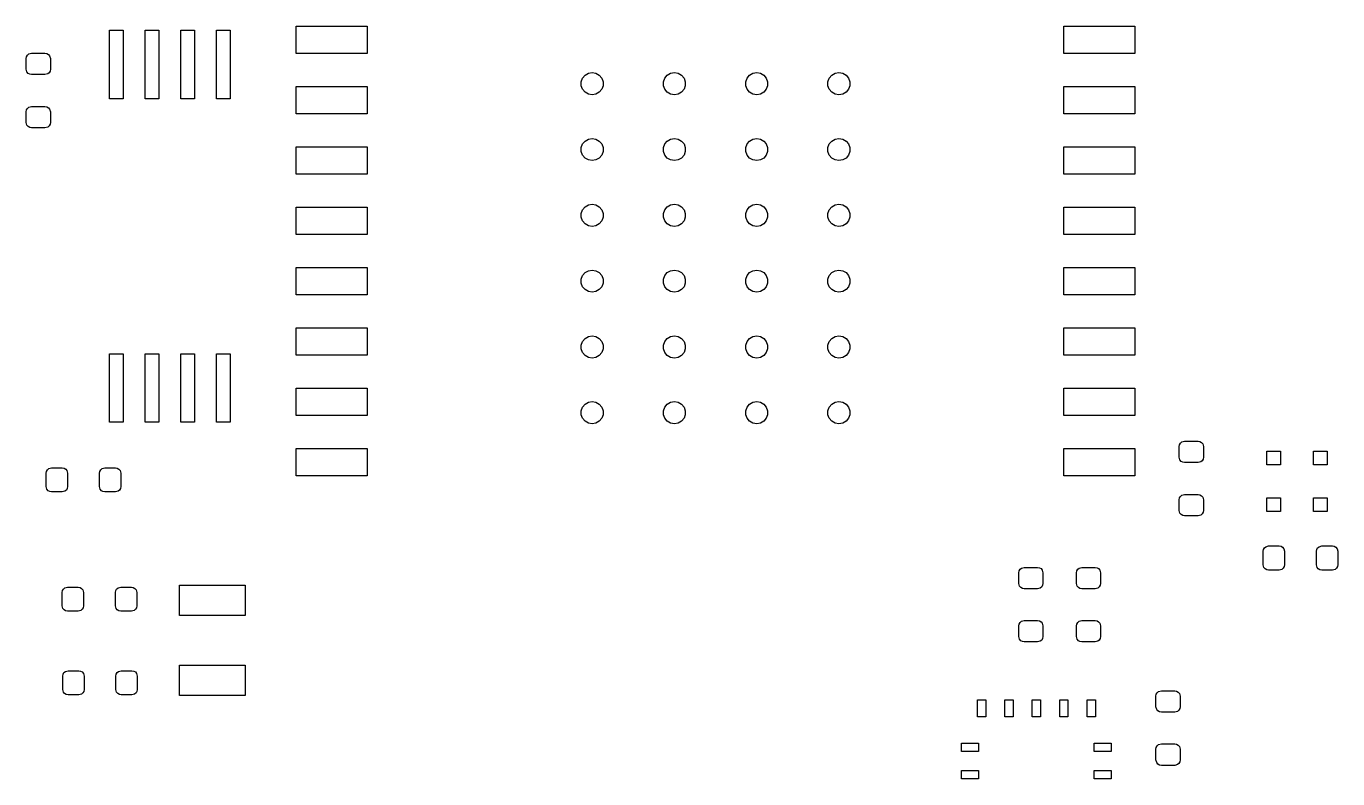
# Model space of a CAD drawing. Extents: x 104.3 to 170.7, y -125.2 to -97.2.
# Drawn here: x 104.25 to 128.17, y -110.88 to -97.15 of the extents above; entities that cross this region are included whole.
import ezdxf

# ---------------------------------------------------------------- set-up
doc = ezdxf.new("R2010")
doc.units = 0
doc.header["$MEASUREMENT"] = 0
doc.layers.add('BLACK', color=7, linetype='CONTINUOUS')

msp = doc.modelspace()

# ---------------------------------------------------------------- linework, layer by layer
at = {"layer": 'BLACK', "linetype": 'CONTINUOUS'}
for p, q in [((105.775, -98.475), (105.775, -97.225)), ((105.775, -97.225), (106.025, -97.225)), ((106.025, -97.225), (106.025, -98.475)), ((106.425, -98.475), (106.425, -97.225)), ((106.425, -97.225), (106.675, -97.225)), ((106.675, -97.225), (106.675, -98.475)), ((107.075, -98.475), (107.075, -97.225)), ((107.075, -97.225), (107.325, -97.225)), ((107.325, -97.225), (107.325, -98.475)), ((107.725, -98.475), (107.725, -97.225)), ((107.725, -97.225), (107.975, -97.225)), ((107.975, -97.225), (107.975, -98.475)), ((109.176, -97.6507), (109.176, -97.1522)), ((109.176, -97.1522), (110.474, -97.1522)), ((110.474, -97.1522), (110.474, -97.6507)), ((123.174, -97.6507), (123.174, -97.1522)), ((123.174, -97.1522), (124.472, -97.1522)), ((124.472, -97.1522), (124.472, -97.6507)), ((104.255, -97.7425), (104.261, -97.7092)), ((104.255, -97.9375), (104.255, -97.7425)), ((104.261, -97.7092), (104.278, -97.6798)), ((104.278, -97.6798), (104.304, -97.6581)), ((104.304, -97.6581), (104.352, -97.645)), ((104.352, -97.645), (104.597, -97.645)), ((104.597, -97.645), (104.631, -97.6509)), ((104.631, -97.6509), (104.66, -97.6678)), ((104.66, -97.6678), (104.682, -97.6937)), ((104.682, -97.6937), (104.695, -97.7425)), ((104.695, -97.7425), (104.695, -97.9375)), ((110.474, -97.6507), (109.176, -97.6507)), ((124.472, -97.6507), (123.174, -97.6507)), ((104.268, -97.9862), (104.255, -97.9375)), ((104.29, -98.0122), (104.268, -97.9862)), ((104.319, -98.0291), (104.29, -98.0122)), ((104.352, -98.035), (104.319, -98.0291)), ((104.597, -98.035), (104.352, -98.035)), ((104.646, -98.0219), (104.597, -98.035)), ((104.672, -98.0002), (104.646, -98.0219)), ((104.689, -97.9708), (104.672, -98.0002)), ((104.695, -97.9375), (104.689, -97.9708)), ((114.399, -98.1001), (114.444, -98.0462)), ((114.444, -98.0462), (114.505, -98.011)), ((114.505, -98.011), (114.575, -97.9987)), ((114.575, -97.9987), (114.644, -98.011)), ((114.644, -98.011), (114.705, -98.0462)), ((114.705, -98.0462), (114.75, -98.1001)), ((115.898, -98.1001), (115.943, -98.0462)), ((115.943, -98.0462), (116.004, -98.011)), ((116.004, -98.011), (116.073, -97.9987)), ((116.073, -97.9987), (116.143, -98.011)), ((116.143, -98.011), (116.204, -98.0462)), ((116.204, -98.0462), (116.249, -98.1001)), ((117.399, -98.1001), (117.444, -98.0462)), ((117.444, -98.0462), (117.505, -98.011)), ((117.505, -98.011), (117.575, -97.9987)), ((117.575, -97.9987), (117.644, -98.011)), ((117.644, -98.011), (117.705, -98.0462)), ((117.705, -98.0462), (117.75, -98.1001)), ((118.898, -98.1001), (118.943, -98.0462)), ((118.943, -98.0462), (119.004, -98.011)), ((119.004, -98.011), (119.073, -97.9987)), ((119.073, -97.9987), (119.143, -98.011)), ((119.143, -98.011), (119.203, -98.0462)), ((119.203, -98.0462), (119.249, -98.1001)), ((109.176, -98.7505), (109.176, -98.252)), ((109.176, -98.252), (110.474, -98.252)), ((110.474, -98.252), (110.474, -98.7505)), ((114.375, -98.1663), (114.399, -98.1001)), ((114.375, -98.2368), (114.375, -98.1663)), ((114.399, -98.3029), (114.375, -98.2368)), ((114.75, -98.1001), (114.775, -98.1663)), ((114.775, -98.2368), (114.75, -98.3029)), ((114.775, -98.1663), (114.775, -98.2368)), ((115.874, -98.1663), (115.898, -98.1001)), ((115.874, -98.2368), (115.874, -98.1663)), ((115.898, -98.3029), (115.874, -98.2368)), ((116.249, -98.1001), (116.273, -98.1663)), ((116.273, -98.2368), (116.249, -98.3029)), ((116.273, -98.1663), (116.273, -98.2368)), ((117.375, -98.1663), (117.399, -98.1001)), ((117.375, -98.2368), (117.375, -98.1663)), ((117.399, -98.3029), (117.375, -98.2368)), ((117.75, -98.1001), (117.774, -98.1663)), ((117.774, -98.2368), (117.75, -98.3029)), ((117.774, -98.1663), (117.774, -98.2368)), ((118.873, -98.1663), (118.898, -98.1001)), ((118.873, -98.2368), (118.873, -98.1663)), ((118.898, -98.3029), (118.873, -98.2368)), ((119.249, -98.1001), (119.273, -98.1663)), ((119.273, -98.2368), (119.249, -98.3029)), ((119.273, -98.1663), (119.273, -98.2368)), ((123.174, -98.7505), (123.174, -98.252)), ((123.174, -98.252), (124.472, -98.252)), ((124.472, -98.252), (124.472, -98.7505)), ((106.025, -98.475), (105.775, -98.475)), ((106.675, -98.475), (106.425, -98.475)), ((107.325, -98.475), (107.075, -98.475)), ((107.975, -98.475), (107.725, -98.475)), ((114.444, -98.3569), (114.399, -98.3029)), ((114.505, -98.3921), (114.444, -98.3569)), ((114.575, -98.4043), (114.505, -98.3921)), ((114.644, -98.3921), (114.575, -98.4043)), ((114.705, -98.3569), (114.644, -98.3921)), ((114.75, -98.3029), (114.705, -98.3569)), ((115.943, -98.3569), (115.898, -98.3029)), ((116.004, -98.3921), (115.943, -98.3569)), ((116.073, -98.4043), (116.004, -98.3921)), ((116.143, -98.3921), (116.073, -98.4043)), ((116.204, -98.3569), (116.143, -98.3921)), ((116.249, -98.3029), (116.204, -98.3569)), ((117.444, -98.3569), (117.399, -98.3029)), ((117.505, -98.3921), (117.444, -98.3569)), ((117.575, -98.4043), (117.505, -98.3921)), ((117.644, -98.3921), (117.575, -98.4043)), ((117.705, -98.3569), (117.644, -98.3921)), ((117.75, -98.3029), (117.705, -98.3569)), ((118.943, -98.3569), (118.898, -98.3029)), ((119.004, -98.3921), (118.943, -98.3569)), ((119.073, -98.4043), (119.004, -98.3921)), ((119.143, -98.3921), (119.073, -98.4043)), ((119.203, -98.3569), (119.143, -98.3921)), ((119.249, -98.3029), (119.203, -98.3569)), ((104.255, -98.7125), (104.261, -98.6792)), ((104.255, -98.9075), (104.255, -98.7125)), ((104.261, -98.6792), (104.278, -98.6498)), ((104.278, -98.6498), (104.304, -98.6281)), ((104.304, -98.6281), (104.352, -98.615)), ((104.352, -98.615), (104.597, -98.615)), ((104.597, -98.615), (104.631, -98.6209)), ((104.631, -98.6209), (104.66, -98.6378)), ((104.66, -98.6378), (104.682, -98.6637)), ((104.682, -98.6637), (104.695, -98.7125)), ((104.695, -98.7125), (104.695, -98.9075)), ((110.474, -98.7505), (109.176, -98.7505)), ((124.472, -98.7505), (123.174, -98.7505)), ((104.268, -98.9562), (104.255, -98.9075)), ((104.29, -98.9822), (104.268, -98.9562)), ((104.319, -98.9991), (104.29, -98.9822)), ((104.352, -99.005), (104.319, -98.9991)), ((104.597, -99.005), (104.352, -99.005)), ((104.646, -98.9919), (104.597, -99.005)), ((104.672, -98.9702), (104.646, -98.9919)), ((104.689, -98.9408), (104.672, -98.9702)), ((104.695, -98.9075), (104.689, -98.9408)), ((114.399, -99.299), (114.444, -99.2451)), ((114.444, -99.2451), (114.505, -99.2098)), ((114.505, -99.2098), (114.575, -99.1976)), ((114.575, -99.1976), (114.644, -99.2098)), ((114.644, -99.2098), (114.705, -99.2451)), ((114.705, -99.2451), (114.75, -99.299)), ((115.898, -99.299), (115.943, -99.2451)), ((115.943, -99.2451), (116.004, -99.2098)), ((116.004, -99.2098), (116.073, -99.1976)), ((116.073, -99.1976), (116.143, -99.2098)), ((116.143, -99.2098), (116.204, -99.2451)), ((116.204, -99.2451), (116.249, -99.299)), ((117.399, -99.299), (117.444, -99.2451)), ((117.444, -99.2451), (117.505, -99.2098)), ((117.505, -99.2098), (117.575, -99.1976)), ((117.575, -99.1976), (117.644, -99.2098)), ((117.644, -99.2098), (117.705, -99.2451)), ((117.705, -99.2451), (117.75, -99.299)), ((118.898, -99.299), (118.943, -99.2451)), ((118.943, -99.2451), (119.004, -99.2098)), ((119.004, -99.2098), (119.073, -99.1976)), ((119.073, -99.1976), (119.143, -99.2098)), ((119.143, -99.2098), (119.203, -99.2451)), ((119.203, -99.2451), (119.249, -99.299)), ((109.176, -99.8503), (109.176, -99.3518)), ((109.176, -99.3518), (110.474, -99.3518)), ((110.474, -99.3518), (110.474, -99.8503)), ((114.375, -99.3652), (114.399, -99.299)), ((114.375, -99.4356), (114.375, -99.3652)), ((114.399, -99.5018), (114.375, -99.4356)), ((114.75, -99.299), (114.775, -99.3652)), ((114.775, -99.4356), (114.75, -99.5018)), ((114.775, -99.3652), (114.775, -99.4356)), ((115.874, -99.3652), (115.898, -99.299)), ((115.874, -99.4356), (115.874, -99.3652)), ((115.898, -99.5018), (115.874, -99.4356)), ((116.249, -99.299), (116.273, -99.3652)), ((116.273, -99.4356), (116.249, -99.5018)), ((116.273, -99.3652), (116.273, -99.4356)), ((117.375, -99.3652), (117.399, -99.299)), ((117.375, -99.4356), (117.375, -99.3652)), ((117.399, -99.5018), (117.375, -99.4356)), ((117.75, -99.299), (117.774, -99.3652)), ((117.774, -99.4356), (117.75, -99.5018)), ((117.774, -99.3652), (117.774, -99.4356)), ((118.873, -99.3652), (118.898, -99.299)), ((118.873, -99.4356), (118.873, -99.3652)), ((118.898, -99.5018), (118.873, -99.4356)), ((119.249, -99.299), (119.273, -99.3652)), ((119.273, -99.4356), (119.249, -99.5018)), ((119.273, -99.3652), (119.273, -99.4356)), ((123.174, -99.8503), (123.174, -99.3518)), ((123.174, -99.3518), (124.472, -99.3518)), ((124.472, -99.3518), (124.472, -99.8503)), ((114.444, -99.5558), (114.399, -99.5018)), ((114.505, -99.591), (114.444, -99.5558)), ((114.575, -99.6032), (114.505, -99.591)), ((114.644, -99.591), (114.575, -99.6032)), ((114.705, -99.5558), (114.644, -99.591)), ((114.75, -99.5018), (114.705, -99.5558)), ((115.943, -99.5558), (115.898, -99.5018)), ((116.004, -99.591), (115.943, -99.5558)), ((116.073, -99.6032), (116.004, -99.591)), ((116.143, -99.591), (116.073, -99.6032)), ((116.204, -99.5558), (116.143, -99.591)), ((116.249, -99.5018), (116.204, -99.5558)), ((117.444, -99.5558), (117.399, -99.5018)), ((117.505, -99.591), (117.444, -99.5558)), ((117.575, -99.6032), (117.505, -99.591)), ((117.644, -99.591), (117.575, -99.6032)), ((117.705, -99.5558), (117.644, -99.591)), ((117.75, -99.5018), (117.705, -99.5558)), ((118.943, -99.5558), (118.898, -99.5018)), ((119.004, -99.591), (118.943, -99.5558)), ((119.073, -99.6032), (119.004, -99.591)), ((119.143, -99.591), (119.073, -99.6032)), ((119.203, -99.5558), (119.143, -99.591)), ((119.249, -99.5018), (119.203, -99.5558)), ((110.474, -99.8503), (109.176, -99.8503)), ((124.472, -99.8503), (123.174, -99.8503)), ((114.444, -100.446), (114.505, -100.411)), ((114.505, -100.411), (114.575, -100.399)), ((114.575, -100.399), (114.644, -100.411)), ((114.644, -100.411), (114.705, -100.446)), ((115.943, -100.446), (116.004, -100.411)), ((116.004, -100.411), (116.073, -100.399)), ((116.073, -100.399), (116.143, -100.411)), ((116.143, -100.411), (116.204, -100.446)), ((117.444, -100.446), (117.505, -100.411)), ((117.505, -100.411), (117.575, -100.399)), ((117.575, -100.399), (117.644, -100.411)), ((117.644, -100.411), (117.705, -100.446)), ((118.943, -100.446), (119.004, -100.411)), ((119.004, -100.411), (119.073, -100.399)), ((119.073, -100.399), (119.143, -100.411)), ((119.143, -100.411), (119.203, -100.446)), ((109.176, -100.95), (109.176, -100.452)), ((109.176, -100.452), (110.474, -100.452)), ((110.474, -100.452), (110.474, -100.95)), ((114.375, -100.567), (114.399, -100.5)), ((114.375, -100.637), (114.375, -100.567)), ((114.399, -100.703), (114.375, -100.637)), ((114.399, -100.5), (114.444, -100.446)), ((114.705, -100.446), (114.75, -100.5)), ((114.75, -100.5), (114.775, -100.567)), ((114.775, -100.637), (114.75, -100.703)), ((114.775, -100.567), (114.775, -100.637)), ((115.874, -100.567), (115.898, -100.5)), ((115.874, -100.637), (115.874, -100.567)), ((115.898, -100.703), (115.874, -100.637)), ((115.898, -100.5), (115.943, -100.446)), ((116.204, -100.446), (116.249, -100.5)), ((116.249, -100.5), (116.273, -100.567)), ((116.273, -100.637), (116.249, -100.703)), ((116.273, -100.567), (116.273, -100.637)), ((117.375, -100.567), (117.399, -100.5)), ((117.375, -100.637), (117.375, -100.567)), ((117.399, -100.703), (117.375, -100.637)), ((117.399, -100.5), (117.444, -100.446)), ((117.705, -100.446), (117.75, -100.5)), ((117.75, -100.5), (117.774, -100.567)), ((117.774, -100.637), (117.75, -100.703)), ((117.774, -100.567), (117.774, -100.637)), ((118.873, -100.567), (118.898, -100.5)), ((118.873, -100.637), (118.873, -100.567)), ((118.898, -100.703), (118.873, -100.637)), ((118.898, -100.5), (118.943, -100.446)), ((119.203, -100.446), (119.249, -100.5)), ((119.249, -100.5), (119.273, -100.567)), ((119.273, -100.637), (119.249, -100.703)), ((119.273, -100.567), (119.273, -100.637)), ((123.174, -100.95), (123.174, -100.452)), ((123.174, -100.452), (124.472, -100.452)), ((124.472, -100.452), (124.472, -100.95)), ((114.444, -100.757), (114.399, -100.703)), ((114.505, -100.792), (114.444, -100.757)), ((114.575, -100.805), (114.505, -100.792)), ((114.644, -100.792), (114.575, -100.805)), ((114.705, -100.757), (114.644, -100.792)), ((114.75, -100.703), (114.705, -100.757)), ((115.943, -100.757), (115.898, -100.703)), ((116.004, -100.792), (115.943, -100.757)), ((116.073, -100.805), (116.004, -100.792)), ((116.143, -100.792), (116.073, -100.805)), ((116.204, -100.757), (116.143, -100.792)), ((116.249, -100.703), (116.204, -100.757)), ((117.444, -100.757), (117.399, -100.703)), ((117.505, -100.792), (117.444, -100.757)), ((117.575, -100.805), (117.505, -100.792)), ((117.644, -100.792), (117.575, -100.805)), ((117.705, -100.757), (117.644, -100.792)), ((117.75, -100.703), (117.705, -100.757)), ((118.943, -100.757), (118.898, -100.703)), ((119.004, -100.792), (118.943, -100.757)), ((119.073, -100.805), (119.004, -100.792)), ((119.143, -100.792), (119.073, -100.805)), ((119.203, -100.757), (119.143, -100.792)), ((119.249, -100.703), (119.203, -100.757)), ((110.474, -100.95), (109.176, -100.95)), ((124.472, -100.95), (123.174, -100.95)), ((109.176, -102.05), (109.176, -101.551)), ((109.176, -101.551), (110.474, -101.551)), ((110.474, -101.551), (110.474, -102.05)), ((114.444, -101.645), (114.505, -101.61)), ((114.505, -101.61), (114.575, -101.598)), ((114.575, -101.598), (114.644, -101.61)), ((114.644, -101.61), (114.705, -101.645)), ((115.943, -101.645), (116.004, -101.61)), ((116.004, -101.61), (116.073, -101.598)), ((116.073, -101.598), (116.143, -101.61)), ((116.143, -101.61), (116.204, -101.645)), ((117.444, -101.645), (117.505, -101.61)), ((117.505, -101.61), (117.575, -101.598)), ((117.575, -101.598), (117.644, -101.61)), ((117.644, -101.61), (117.705, -101.645)), ((118.943, -101.645), (119.004, -101.61)), ((119.004, -101.61), (119.073, -101.598)), ((119.073, -101.598), (119.143, -101.61)), ((119.143, -101.61), (119.203, -101.645)), ((123.174, -102.05), (123.174, -101.551)), ((123.174, -101.551), (124.472, -101.551)), ((124.472, -101.551), (124.472, -102.05)), ((114.375, -101.766), (114.399, -101.699)), ((114.375, -101.836), (114.375, -101.766)), ((114.399, -101.902), (114.375, -101.836)), ((114.399, -101.699), (114.444, -101.645)), ((114.705, -101.645), (114.75, -101.699)), ((114.75, -101.699), (114.775, -101.766)), ((114.775, -101.836), (114.75, -101.902)), ((114.775, -101.766), (114.775, -101.836)), ((115.874, -101.766), (115.898, -101.699)), ((115.874, -101.836), (115.874, -101.766)), ((115.898, -101.902), (115.874, -101.836)), ((115.898, -101.699), (115.943, -101.645)), ((116.204, -101.645), (116.249, -101.699)), ((116.249, -101.699), (116.273, -101.766)), ((116.273, -101.836), (116.249, -101.902)), ((116.273, -101.766), (116.273, -101.836)), ((117.375, -101.766), (117.399, -101.699)), ((117.375, -101.836), (117.375, -101.766)), ((117.399, -101.902), (117.375, -101.836)), ((117.399, -101.699), (117.444, -101.645)), ((117.705, -101.645), (117.75, -101.699)), ((117.75, -101.699), (117.774, -101.766)), ((117.774, -101.836), (117.75, -101.902)), ((117.774, -101.766), (117.774, -101.836)), ((118.873, -101.766), (118.898, -101.699)), ((118.873, -101.836), (118.873, -101.766)), ((118.898, -101.902), (118.873, -101.836)), ((118.898, -101.699), (118.943, -101.645)), ((119.203, -101.645), (119.249, -101.699)), ((119.249, -101.699), (119.273, -101.766)), ((119.273, -101.836), (119.249, -101.902)), ((119.273, -101.766), (119.273, -101.836)), ((110.474, -102.05), (109.176, -102.05)), ((114.444, -101.956), (114.399, -101.902)), ((114.505, -101.991), (114.444, -101.956)), ((114.575, -102.004), (114.505, -101.991)), ((114.644, -101.991), (114.575, -102.004)), ((114.705, -101.956), (114.644, -101.991)), ((114.75, -101.902), (114.705, -101.956)), ((115.943, -101.956), (115.898, -101.902)), ((116.004, -101.991), (115.943, -101.956)), ((116.073, -102.004), (116.004, -101.991)), ((116.143, -101.991), (116.073, -102.004)), ((116.204, -101.956), (116.143, -101.991)), ((116.249, -101.902), (116.204, -101.956)), ((117.444, -101.956), (117.399, -101.902)), ((117.505, -101.991), (117.444, -101.956)), ((117.575, -102.004), (117.505, -101.991)), ((117.644, -101.991), (117.575, -102.004)), ((117.705, -101.956), (117.644, -101.991)), ((117.75, -101.902), (117.705, -101.956)), ((118.943, -101.956), (118.898, -101.902)), ((119.004, -101.991), (118.943, -101.956)), ((119.073, -102.004), (119.004, -101.991)), ((119.143, -101.991), (119.073, -102.004)), ((119.203, -101.956), (119.143, -101.991)), ((119.249, -101.902), (119.203, -101.956)), ((124.472, -102.05), (123.174, -102.05)), ((109.176, -103.15), (109.176, -102.651)), ((109.176, -102.651), (110.474, -102.651)), ((110.474, -102.651), (110.474, -103.15)), ((114.444, -102.847), (114.505, -102.812)), ((114.505, -102.812), (114.575, -102.799)), ((114.575, -102.799), (114.644, -102.812)), ((114.644, -102.812), (114.705, -102.847)), ((115.943, -102.847), (116.004, -102.812)), ((116.004, -102.812), (116.073, -102.799)), ((116.073, -102.799), (116.143, -102.812)), ((116.143, -102.812), (116.204, -102.847)), ((117.444, -102.847), (117.505, -102.812)), ((117.505, -102.812), (117.575, -102.799)), ((117.575, -102.799), (117.644, -102.812)), ((117.644, -102.812), (117.705, -102.847)), ((118.943, -102.847), (119.004, -102.812)), ((119.004, -102.812), (119.073, -102.799)), ((119.073, -102.799), (119.143, -102.812)), ((119.143, -102.812), (119.203, -102.847)), ((123.174, -103.15), (123.174, -102.651)), ((123.174, -102.651), (124.472, -102.651)), ((124.472, -102.651), (124.472, -103.15)), ((114.375, -102.967), (114.399, -102.901)), ((114.375, -103.037), (114.375, -102.967)), ((114.399, -103.104), (114.375, -103.037)), ((114.399, -102.901), (114.444, -102.847)), ((114.705, -102.847), (114.75, -102.901)), ((114.75, -102.901), (114.775, -102.967)), ((114.775, -103.037), (114.75, -103.104)), ((114.775, -102.967), (114.775, -103.037)), ((115.874, -102.967), (115.898, -102.901)), ((115.874, -103.037), (115.874, -102.967)), ((115.898, -103.104), (115.874, -103.037)), ((115.898, -102.901), (115.943, -102.847)), ((116.204, -102.847), (116.249, -102.901)), ((116.249, -102.901), (116.273, -102.967)), ((116.273, -103.037), (116.249, -103.104)), ((116.273, -102.967), (116.273, -103.037)), ((117.375, -102.967), (117.399, -102.901)), ((117.375, -103.037), (117.375, -102.967)), ((117.399, -103.104), (117.375, -103.037)), ((117.399, -102.901), (117.444, -102.847)), ((117.705, -102.847), (117.75, -102.901)), ((117.75, -102.901), (117.774, -102.967)), ((117.774, -103.037), (117.75, -103.104)), ((117.774, -102.967), (117.774, -103.037)), ((118.873, -102.967), (118.898, -102.901)), ((118.873, -103.037), (118.873, -102.967)), ((118.898, -103.104), (118.873, -103.037)), ((118.898, -102.901), (118.943, -102.847)), ((119.203, -102.847), (119.249, -102.901)), ((119.249, -102.901), (119.273, -102.967)), ((119.273, -103.037), (119.249, -103.104)), ((119.273, -102.967), (119.273, -103.037)), ((105.775, -104.375), (105.775, -103.125)), ((105.775, -103.125), (106.025, -103.125)), ((106.025, -103.125), (106.025, -104.375)), ((106.425, -104.375), (106.425, -103.125)), ((106.425, -103.125), (106.675, -103.125)), ((106.675, -103.125), (106.675, -104.375)), ((107.075, -104.375), (107.075, -103.125)), ((107.075, -103.125), (107.325, -103.125)), ((107.325, -103.125), (107.325, -104.375)), ((107.725, -104.375), (107.725, -103.125)), ((107.725, -103.125), (107.975, -103.125)), ((107.975, -103.125), (107.975, -104.375)), ((110.474, -103.15), (109.176, -103.15)), ((114.444, -103.157), (114.399, -103.104)), ((114.505, -103.193), (114.444, -103.157)), ((114.575, -103.205), (114.505, -103.193)), ((114.644, -103.193), (114.575, -103.205)), ((114.705, -103.157), (114.644, -103.193)), ((114.75, -103.104), (114.705, -103.157)), ((115.943, -103.157), (115.898, -103.104)), ((116.004, -103.193), (115.943, -103.157)), ((116.073, -103.205), (116.004, -103.193)), ((116.143, -103.193), (116.073, -103.205)), ((116.204, -103.157), (116.143, -103.193)), ((116.249, -103.104), (116.204, -103.157)), ((117.444, -103.157), (117.399, -103.104)), ((117.505, -103.193), (117.444, -103.157)), ((117.575, -103.205), (117.505, -103.193)), ((117.644, -103.193), (117.575, -103.205)), ((117.705, -103.157), (117.644, -103.193)), ((117.75, -103.104), (117.705, -103.157)), ((118.943, -103.157), (118.898, -103.104)), ((119.004, -103.193), (118.943, -103.157)), ((119.073, -103.205), (119.004, -103.193)), ((119.143, -103.193), (119.073, -103.205)), ((119.203, -103.157), (119.143, -103.193)), ((119.249, -103.104), (119.203, -103.157)), ((124.472, -103.15), (123.174, -103.15)), ((109.176, -104.25), (109.176, -103.751)), ((109.176, -103.751), (110.474, -103.751)), ((110.474, -103.751), (110.474, -104.25)), ((123.174, -104.25), (123.174, -103.751)), ((123.174, -103.751), (124.472, -103.751)), ((124.472, -103.751), (124.472, -104.25)), ((114.444, -104.046), (114.505, -104.01)), ((114.505, -104.01), (114.575, -103.998)), ((114.575, -103.998), (114.644, -104.01)), ((114.644, -104.01), (114.705, -104.046)), ((115.943, -104.046), (116.004, -104.01)), ((116.004, -104.01), (116.073, -103.998)), ((116.073, -103.998), (116.143, -104.01)), ((116.143, -104.01), (116.204, -104.046)), ((117.444, -104.046), (117.505, -104.01)), ((117.505, -104.01), (117.575, -103.998)), ((117.575, -103.998), (117.644, -104.01)), ((117.644, -104.01), (117.705, -104.046)), ((118.943, -104.046), (119.004, -104.01)), ((119.004, -104.01), (119.073, -103.998)), ((119.073, -103.998), (119.143, -104.01)), ((119.143, -104.01), (119.203, -104.046)), ((110.474, -104.25), (109.176, -104.25)), ((114.375, -104.166), (114.399, -104.1)), ((114.375, -104.236), (114.375, -104.166)), ((114.399, -104.302), (114.375, -104.236)), ((114.399, -104.1), (114.444, -104.046)), ((114.705, -104.046), (114.75, -104.1)), ((114.75, -104.1), (114.775, -104.166)), ((114.775, -104.236), (114.75, -104.302)), ((114.775, -104.166), (114.775, -104.236)), ((115.874, -104.166), (115.898, -104.1)), ((115.874, -104.236), (115.874, -104.166)), ((115.898, -104.302), (115.874, -104.236)), ((115.898, -104.1), (115.943, -104.046)), ((116.204, -104.046), (116.249, -104.1)), ((116.249, -104.1), (116.273, -104.166)), ((116.273, -104.236), (116.249, -104.302)), ((116.273, -104.166), (116.273, -104.236)), ((117.375, -104.166), (117.399, -104.1)), ((117.375, -104.236), (117.375, -104.166)), ((117.399, -104.302), (117.375, -104.236)), ((117.399, -104.1), (117.444, -104.046)), ((117.705, -104.046), (117.75, -104.1)), ((117.75, -104.1), (117.774, -104.166)), ((117.774, -104.236), (117.75, -104.302)), ((117.774, -104.166), (117.774, -104.236)), ((118.873, -104.166), (118.898, -104.1)), ((118.873, -104.236), (118.873, -104.166)), ((118.898, -104.302), (118.873, -104.236)), ((118.898, -104.1), (118.943, -104.046)), ((119.203, -104.046), (119.249, -104.1)), ((119.249, -104.1), (119.273, -104.166)), ((119.273, -104.236), (119.249, -104.302)), ((119.273, -104.166), (119.273, -104.236)), ((124.472, -104.25), (123.174, -104.25)), ((106.025, -104.375), (105.775, -104.375)), ((106.675, -104.375), (106.425, -104.375)), ((107.325, -104.375), (107.075, -104.375)), ((107.975, -104.375), (107.725, -104.375)), ((114.444, -104.356), (114.399, -104.302)), ((114.505, -104.392), (114.444, -104.356)), ((114.575, -104.404), (114.505, -104.392)), ((114.644, -104.392), (114.575, -104.404)), ((114.705, -104.356), (114.644, -104.392)), ((114.75, -104.302), (114.705, -104.356)), ((115.943, -104.356), (115.898, -104.302)), ((116.004, -104.392), (115.943, -104.356)), ((116.073, -104.404), (116.004, -104.392)), ((116.143, -104.392), (116.073, -104.404)), ((116.204, -104.356), (116.143, -104.392)), ((116.249, -104.302), (116.204, -104.356)), ((117.444, -104.356), (117.399, -104.302)), ((117.505, -104.392), (117.444, -104.356)), ((117.575, -104.404), (117.505, -104.392)), ((117.644, -104.392), (117.575, -104.404)), ((117.705, -104.356), (117.644, -104.392)), ((117.75, -104.302), (117.705, -104.356)), ((118.943, -104.356), (118.898, -104.302)), ((119.004, -104.392), (118.943, -104.356)), ((119.073, -104.404), (119.004, -104.392)), ((119.143, -104.392), (119.073, -104.404)), ((119.203, -104.356), (119.143, -104.392)), ((119.249, -104.302), (119.203, -104.356)), ((125.303, -104.755), (125.329, -104.733)), ((125.329, -104.733), (125.377, -104.72)), ((125.377, -104.72), (125.622, -104.72)), ((125.622, -104.72), (125.656, -104.726)), ((125.656, -104.726), (125.685, -104.743)), ((125.685, -104.743), (125.707, -104.769)), ((109.176, -105.349), (109.176, -104.851)), ((109.176, -104.851), (110.474, -104.851)), ((110.474, -104.851), (110.474, -105.349)), ((123.174, -105.349), (123.174, -104.851)), ((123.174, -104.851), (124.472, -104.851)), ((124.472, -104.851), (124.472, -105.349)), ((125.28, -104.817), (125.286, -104.784)), ((125.28, -105.012), (125.28, -104.817)), ((125.286, -104.784), (125.303, -104.755)), ((125.707, -104.769), (125.72, -104.817)), ((125.72, -104.817), (125.72, -105.012)), ((126.875, -105.15), (126.875, -104.9)), ((126.875, -104.9), (127.125, -104.9)), ((127.125, -104.9), (127.125, -105.15)), ((127.725, -105.15), (127.725, -104.9)), ((127.725, -104.9), (127.975, -104.9)), ((127.975, -104.9), (127.975, -105.15)), ((104.643, -105.24), (104.669, -105.218)), ((104.669, -105.218), (104.718, -105.205)), ((104.718, -105.205), (104.912, -105.205)), ((104.912, -105.205), (104.946, -105.211)), ((104.946, -105.211), (104.975, -105.228)), ((105.613, -105.24), (105.639, -105.218)), ((105.639, -105.218), (105.688, -105.205)), ((105.688, -105.205), (105.882, -105.205)), ((105.882, -105.205), (105.916, -105.211)), ((105.916, -105.211), (105.945, -105.228)), ((125.293, -105.061), (125.28, -105.012)), ((125.315, -105.087), (125.293, -105.061)), ((125.344, -105.104), (125.315, -105.087)), ((125.377, -105.11), (125.344, -105.104)), ((125.622, -105.11), (125.377, -105.11)), ((125.671, -105.097), (125.622, -105.11)), ((125.697, -105.075), (125.671, -105.097)), ((125.714, -105.046), (125.697, -105.075)), ((125.72, -105.012), (125.714, -105.046)), ((127.125, -105.15), (126.875, -105.15)), ((127.975, -105.15), (127.725, -105.15)), ((104.62, -105.302), (104.626, -105.269)), ((104.62, -105.547), (104.62, -105.302)), ((104.626, -105.269), (104.643, -105.24)), ((104.975, -105.228), (104.997, -105.254)), ((104.997, -105.254), (105.01, -105.302)), ((105.01, -105.302), (105.01, -105.547)), ((105.59, -105.302), (105.596, -105.269)), ((105.59, -105.547), (105.59, -105.302)), ((105.596, -105.269), (105.613, -105.24)), ((105.945, -105.228), (105.967, -105.254)), ((105.967, -105.254), (105.98, -105.302)), ((105.98, -105.302), (105.98, -105.547)), ((110.474, -105.349), (109.176, -105.349)), ((124.472, -105.349), (123.174, -105.349)), ((104.633, -105.596), (104.62, -105.547)), ((104.655, -105.622), (104.633, -105.596)), ((104.684, -105.639), (104.655, -105.622)), ((104.718, -105.645), (104.684, -105.639)), ((104.912, -105.645), (104.718, -105.645)), ((104.961, -105.632), (104.912, -105.645)), ((104.987, -105.61), (104.961, -105.632)), ((105.004, -105.581), (104.987, -105.61)), ((105.01, -105.547), (105.004, -105.581)), ((105.603, -105.596), (105.59, -105.547)), ((105.625, -105.622), (105.603, -105.596)), ((105.654, -105.639), (105.625, -105.622)), ((105.688, -105.645), (105.654, -105.639)), ((105.882, -105.645), (105.688, -105.645)), ((105.931, -105.632), (105.882, -105.645)), ((105.957, -105.61), (105.931, -105.632)), ((105.974, -105.581), (105.957, -105.61)), ((105.98, -105.547), (105.974, -105.581)), ((125.303, -105.725), (125.329, -105.703)), ((125.329, -105.703), (125.377, -105.69)), ((125.377, -105.69), (125.622, -105.69)), ((125.622, -105.69), (125.656, -105.696)), ((125.656, -105.696), (125.685, -105.713)), ((125.28, -105.787), (125.286, -105.754)), ((125.28, -105.983), (125.28, -105.787)), ((125.286, -105.754), (125.303, -105.725)), ((125.685, -105.713), (125.707, -105.739)), ((125.707, -105.739), (125.72, -105.787)), ((125.72, -105.787), (125.72, -105.983)), ((126.875, -106), (126.875, -105.75)), ((126.875, -105.75), (127.125, -105.75)), ((127.125, -105.75), (127.125, -106)), ((127.725, -106), (127.725, -105.75)), ((127.725, -105.75), (127.975, -105.75)), ((127.975, -105.75), (127.975, -106)), ((125.293, -106.031), (125.28, -105.983)), ((125.315, -106.057), (125.293, -106.031)), ((125.344, -106.074), (125.315, -106.057)), ((125.377, -106.08), (125.344, -106.074)), ((125.622, -106.08), (125.377, -106.08)), ((125.671, -106.067), (125.622, -106.08)), ((125.697, -106.045), (125.671, -106.067)), ((125.714, -106.016), (125.697, -106.045)), ((125.72, -105.983), (125.714, -106.016)), ((127.125, -106), (126.875, -106)), ((127.975, -106), (127.725, -106)), ((126.833, -106.665), (126.859, -106.643)), ((126.859, -106.643), (126.907, -106.63)), ((126.907, -106.63), (127.102, -106.63)), ((127.102, -106.63), (127.136, -106.636)), ((127.136, -106.636), (127.165, -106.653)), ((127.165, -106.653), (127.187, -106.679)), ((127.803, -106.665), (127.829, -106.643)), ((127.829, -106.643), (127.877, -106.63)), ((127.877, -106.63), (128.072, -106.63)), ((128.072, -106.63), (128.106, -106.636)), ((128.106, -106.636), (128.135, -106.653)), ((128.135, -106.653), (128.157, -106.679)), ((126.81, -106.727), (126.816, -106.694)), ((126.81, -106.972), (126.81, -106.727)), ((126.816, -106.694), (126.833, -106.665)), ((127.187, -106.679), (127.2, -106.727)), ((127.2, -106.727), (127.2, -106.972)), ((127.78, -106.727), (127.786, -106.694)), ((127.78, -106.972), (127.78, -106.727)), ((127.786, -106.694), (127.803, -106.665)), ((128.157, -106.679), (128.17, -106.727)), ((128.17, -106.727), (128.17, -106.972)), ((122.355, -107.117), (122.361, -107.084)), ((122.355, -107.312), (122.355, -107.117)), ((122.361, -107.084), (122.378, -107.055)), ((122.378, -107.055), (122.404, -107.033)), ((122.404, -107.033), (122.453, -107.02)), ((122.453, -107.02), (122.697, -107.02)), ((122.697, -107.02), (122.731, -107.026)), ((122.731, -107.026), (122.76, -107.043)), ((122.76, -107.043), (122.782, -107.069)), ((122.782, -107.069), (122.795, -107.117)), ((122.795, -107.117), (122.795, -107.312)), ((123.405, -107.117), (123.411, -107.084)), ((123.405, -107.312), (123.405, -107.117)), ((123.411, -107.084), (123.428, -107.055)), ((123.428, -107.055), (123.454, -107.033)), ((123.454, -107.033), (123.502, -107.02)), ((123.502, -107.02), (123.747, -107.02)), ((123.747, -107.02), (123.781, -107.026)), ((123.781, -107.026), (123.81, -107.043)), ((123.81, -107.043), (123.832, -107.069)), ((123.832, -107.069), (123.845, -107.117)), ((123.845, -107.117), (123.845, -107.312)), ((126.823, -107.021), (126.81, -106.972)), ((126.845, -107.047), (126.823, -107.021)), ((126.874, -107.064), (126.845, -107.047)), ((126.907, -107.07), (126.874, -107.064)), ((127.102, -107.07), (126.907, -107.07)), ((127.151, -107.057), (127.102, -107.07)), ((127.177, -107.035), (127.151, -107.057)), ((127.194, -107.006), (127.177, -107.035)), ((127.2, -106.972), (127.194, -107.006)), ((127.793, -107.021), (127.78, -106.972)), ((127.815, -107.047), (127.793, -107.021)), ((127.844, -107.064), (127.815, -107.047)), ((127.877, -107.07), (127.844, -107.064)), ((128.072, -107.07), (127.877, -107.07)), ((128.121, -107.057), (128.072, -107.07)), ((128.147, -107.035), (128.121, -107.057)), ((128.164, -107.006), (128.147, -107.035)), ((128.17, -106.972), (128.164, -107.006)), ((107.05, -107.895), (107.05, -107.345)), ((107.05, -107.345), (108.25, -107.345)), ((108.25, -107.345), (108.25, -107.895)), ((122.368, -107.361), (122.355, -107.312)), ((122.39, -107.387), (122.368, -107.361)), ((122.772, -107.375), (122.746, -107.397)), ((122.789, -107.346), (122.772, -107.375)), ((122.795, -107.312), (122.789, -107.346)), ((123.418, -107.361), (123.405, -107.312)), ((123.44, -107.387), (123.418, -107.361)), ((123.822, -107.375), (123.796, -107.397)), ((123.839, -107.346), (123.822, -107.375)), ((123.845, -107.312), (123.839, -107.346)), ((104.91, -107.477), (104.916, -107.444)), ((104.91, -107.722), (104.91, -107.477)), ((104.916, -107.444), (104.933, -107.415)), ((104.933, -107.415), (104.959, -107.393)), ((104.959, -107.393), (105.007, -107.38)), ((105.007, -107.38), (105.203, -107.38)), ((105.203, -107.38), (105.236, -107.386)), ((105.236, -107.386), (105.265, -107.403)), ((105.265, -107.403), (105.287, -107.429)), ((105.287, -107.429), (105.3, -107.477)), ((105.3, -107.477), (105.3, -107.722)), ((105.88, -107.477), (105.886, -107.444)), ((105.88, -107.722), (105.88, -107.477)), ((105.886, -107.444), (105.903, -107.415)), ((105.903, -107.415), (105.929, -107.393)), ((105.929, -107.393), (105.977, -107.38)), ((105.977, -107.38), (106.172, -107.38)), ((106.172, -107.38), (106.206, -107.386)), ((106.206, -107.386), (106.235, -107.403)), ((106.235, -107.403), (106.257, -107.429)), ((106.257, -107.429), (106.27, -107.477)), ((106.27, -107.477), (106.27, -107.722)), ((122.419, -107.404), (122.39, -107.387)), ((122.453, -107.41), (122.419, -107.404)), ((122.697, -107.41), (122.453, -107.41)), ((122.746, -107.397), (122.697, -107.41)), ((123.469, -107.404), (123.44, -107.387)), ((123.502, -107.41), (123.469, -107.404)), ((123.747, -107.41), (123.502, -107.41)), ((123.796, -107.397), (123.747, -107.41)), ((104.923, -107.771), (104.91, -107.722)), ((104.945, -107.797), (104.923, -107.771)), ((104.974, -107.814), (104.945, -107.797)), ((105.007, -107.82), (104.974, -107.814)), ((105.203, -107.82), (105.007, -107.82)), ((105.251, -107.807), (105.203, -107.82)), ((105.277, -107.785), (105.251, -107.807)), ((105.294, -107.756), (105.277, -107.785)), ((105.3, -107.722), (105.294, -107.756)), ((105.893, -107.771), (105.88, -107.722)), ((105.915, -107.797), (105.893, -107.771)), ((105.944, -107.814), (105.915, -107.797)), ((105.977, -107.82), (105.944, -107.814)), ((106.172, -107.82), (105.977, -107.82)), ((106.221, -107.807), (106.172, -107.82)), ((106.247, -107.785), (106.221, -107.807)), ((106.264, -107.756), (106.247, -107.785)), ((106.27, -107.722), (106.264, -107.756)), ((108.25, -107.895), (107.05, -107.895)), ((122.355, -108.087), (122.361, -108.054)), ((122.355, -108.282), (122.355, -108.087)), ((122.361, -108.054), (122.378, -108.025)), ((122.378, -108.025), (122.404, -108.003)), ((122.404, -108.003), (122.453, -107.99)), ((122.453, -107.99), (122.697, -107.99)), ((122.697, -107.99), (122.731, -107.996)), ((122.731, -107.996), (122.76, -108.013)), ((122.76, -108.013), (122.782, -108.039)), ((122.782, -108.039), (122.795, -108.087)), ((122.795, -108.087), (122.795, -108.282)), ((123.405, -108.087), (123.411, -108.054)), ((123.405, -108.282), (123.405, -108.087)), ((123.411, -108.054), (123.428, -108.025)), ((123.428, -108.025), (123.454, -108.003)), ((123.454, -108.003), (123.502, -107.99)), ((123.502, -107.99), (123.747, -107.99)), ((123.747, -107.99), (123.781, -107.996)), ((123.781, -107.996), (123.81, -108.013)), ((123.81, -108.013), (123.832, -108.039)), ((123.832, -108.039), (123.845, -108.087)), ((123.845, -108.087), (123.845, -108.282)), ((122.368, -108.331), (122.355, -108.282)), ((122.39, -108.357), (122.368, -108.331)), ((122.789, -108.316), (122.772, -108.345)), ((122.795, -108.282), (122.789, -108.316)), ((123.418, -108.331), (123.405, -108.282)), ((123.44, -108.357), (123.418, -108.331)), ((123.839, -108.316), (123.822, -108.345)), ((123.845, -108.282), (123.839, -108.316)), ((122.419, -108.374), (122.39, -108.357)), ((122.453, -108.38), (122.419, -108.374)), ((122.697, -108.38), (122.453, -108.38)), ((122.746, -108.367), (122.697, -108.38)), ((122.772, -108.345), (122.746, -108.367)), ((123.469, -108.374), (123.44, -108.357)), ((123.502, -108.38), (123.469, -108.374)), ((123.747, -108.38), (123.502, -108.38)), ((123.796, -108.367), (123.747, -108.38)), ((123.822, -108.345), (123.796, -108.367)), ((107.05, -109.355), (107.05, -108.805)), ((107.05, -108.805), (108.25, -108.805)), ((108.25, -108.805), (108.25, -109.355)), ((104.92, -109.002), (104.926, -108.969)), ((104.92, -109.247), (104.92, -109.002)), ((104.926, -108.969), (104.943, -108.94)), ((104.943, -108.94), (104.969, -108.918)), ((104.969, -108.918), (105.017, -108.905)), ((105.017, -108.905), (105.212, -108.905)), ((105.212, -108.905), (105.246, -108.911)), ((105.246, -108.911), (105.275, -108.928)), ((105.275, -108.928), (105.297, -108.954)), ((105.297, -108.954), (105.31, -109.002)), ((105.31, -109.002), (105.31, -109.247)), ((105.89, -109.002), (105.896, -108.969)), ((105.89, -109.247), (105.89, -109.002)), ((105.896, -108.969), (105.913, -108.94)), ((105.913, -108.94), (105.939, -108.918)), ((105.939, -108.918), (105.987, -108.905)), ((105.987, -108.905), (106.182, -108.905)), ((106.182, -108.905), (106.216, -108.911)), ((106.216, -108.911), (106.245, -108.928)), ((106.245, -108.928), (106.267, -108.954)), ((106.267, -108.954), (106.28, -109.002)), ((106.28, -109.002), (106.28, -109.247)), ((104.933, -109.296), (104.92, -109.247)), ((105.304, -109.281), (105.287, -109.31)), ((105.31, -109.247), (105.304, -109.281)), ((105.903, -109.296), (105.89, -109.247)), ((106.274, -109.281), (106.257, -109.31)), ((106.28, -109.247), (106.274, -109.281)), ((124.878, -109.305), (124.904, -109.283)), ((124.904, -109.283), (124.953, -109.27)), ((124.953, -109.27), (125.197, -109.27)), ((125.197, -109.27), (125.231, -109.276)), ((125.231, -109.276), (125.26, -109.293)), ((104.955, -109.322), (104.933, -109.296)), ((104.984, -109.339), (104.955, -109.322)), ((105.017, -109.345), (104.984, -109.339)), ((105.212, -109.345), (105.017, -109.345)), ((105.261, -109.332), (105.212, -109.345)), ((105.287, -109.31), (105.261, -109.332)), ((105.925, -109.322), (105.903, -109.296)), ((105.954, -109.339), (105.925, -109.322)), ((105.987, -109.345), (105.954, -109.339)), ((106.182, -109.345), (105.987, -109.345)), ((106.231, -109.332), (106.182, -109.345)), ((106.257, -109.31), (106.231, -109.332)), ((108.25, -109.355), (107.05, -109.355)), ((121.6, -109.745), (121.6, -109.435)), ((121.6, -109.435), (121.75, -109.435)), ((121.75, -109.435), (121.75, -109.745)), ((122.1, -109.745), (122.1, -109.435)), ((122.1, -109.435), (122.25, -109.435)), ((122.25, -109.435), (122.25, -109.745)), ((122.6, -109.745), (122.6, -109.435)), ((122.6, -109.435), (122.75, -109.435)), ((122.75, -109.435), (122.75, -109.745)), ((123.1, -109.745), (123.1, -109.435)), ((123.1, -109.435), (123.25, -109.435)), ((123.25, -109.435), (123.25, -109.745)), ((123.6, -109.745), (123.6, -109.435)), ((123.6, -109.435), (123.75, -109.435)), ((123.75, -109.435), (123.75, -109.745)), ((124.855, -109.367), (124.861, -109.334)), ((124.855, -109.562), (124.855, -109.367)), ((124.861, -109.334), (124.878, -109.305)), ((125.26, -109.293), (125.282, -109.319)), ((125.282, -109.319), (125.295, -109.367)), ((125.295, -109.367), (125.295, -109.562)), ((121.75, -109.745), (121.6, -109.745)), ((122.25, -109.745), (122.1, -109.745)), ((122.75, -109.745), (122.6, -109.745)), ((123.25, -109.745), (123.1, -109.745)), ((123.75, -109.745), (123.6, -109.745)), ((124.868, -109.611), (124.855, -109.562)), ((124.89, -109.637), (124.868, -109.611)), ((124.919, -109.654), (124.89, -109.637)), ((124.953, -109.66), (124.919, -109.654)), ((125.197, -109.66), (124.953, -109.66)), ((125.246, -109.647), (125.197, -109.66)), ((125.272, -109.625), (125.246, -109.647)), ((125.289, -109.596), (125.272, -109.625)), ((125.295, -109.562), (125.289, -109.596)), ((121.31, -110.375), (121.31, -110.225)), ((121.31, -110.225), (121.62, -110.225)), ((121.62, -110.225), (121.62, -110.375)), ((123.73, -110.375), (123.73, -110.225)), ((123.73, -110.225), (124.04, -110.225)), ((124.04, -110.225), (124.04, -110.375)), ((124.904, -110.253), (124.953, -110.24)), ((124.953, -110.24), (125.197, -110.24)), ((125.197, -110.24), (125.231, -110.246)), ((125.231, -110.246), (125.26, -110.263)), ((121.62, -110.375), (121.31, -110.375)), ((124.04, -110.375), (123.73, -110.375)), ((124.855, -110.337), (124.861, -110.304)), ((124.855, -110.532), (124.855, -110.337)), ((124.861, -110.304), (124.878, -110.275)), ((124.878, -110.275), (124.904, -110.253)), ((125.26, -110.263), (125.282, -110.289)), ((125.282, -110.289), (125.295, -110.337)), ((125.295, -110.337), (125.295, -110.532)), ((121.31, -110.875), (121.31, -110.725)), ((121.31, -110.725), (121.62, -110.725)), ((121.62, -110.725), (121.62, -110.875)), ((123.73, -110.875), (123.73, -110.725)), ((123.73, -110.725), (124.04, -110.725)), ((124.04, -110.725), (124.04, -110.875)), ((124.868, -110.581), (124.855, -110.532)), ((124.89, -110.607), (124.868, -110.581)), ((124.919, -110.624), (124.89, -110.607)), ((124.953, -110.63), (124.919, -110.624)), ((125.197, -110.63), (124.953, -110.63)), ((125.246, -110.617), (125.197, -110.63)), ((125.272, -110.595), (125.246, -110.617)), ((125.289, -110.566), (125.272, -110.595)), ((125.295, -110.532), (125.289, -110.566)), ((121.62, -110.875), (121.31, -110.875)), ((124.04, -110.875), (123.73, -110.875))]:
    msp.add_line(p, q, dxfattribs=at)

doc.saveas('drawing.dxf')
